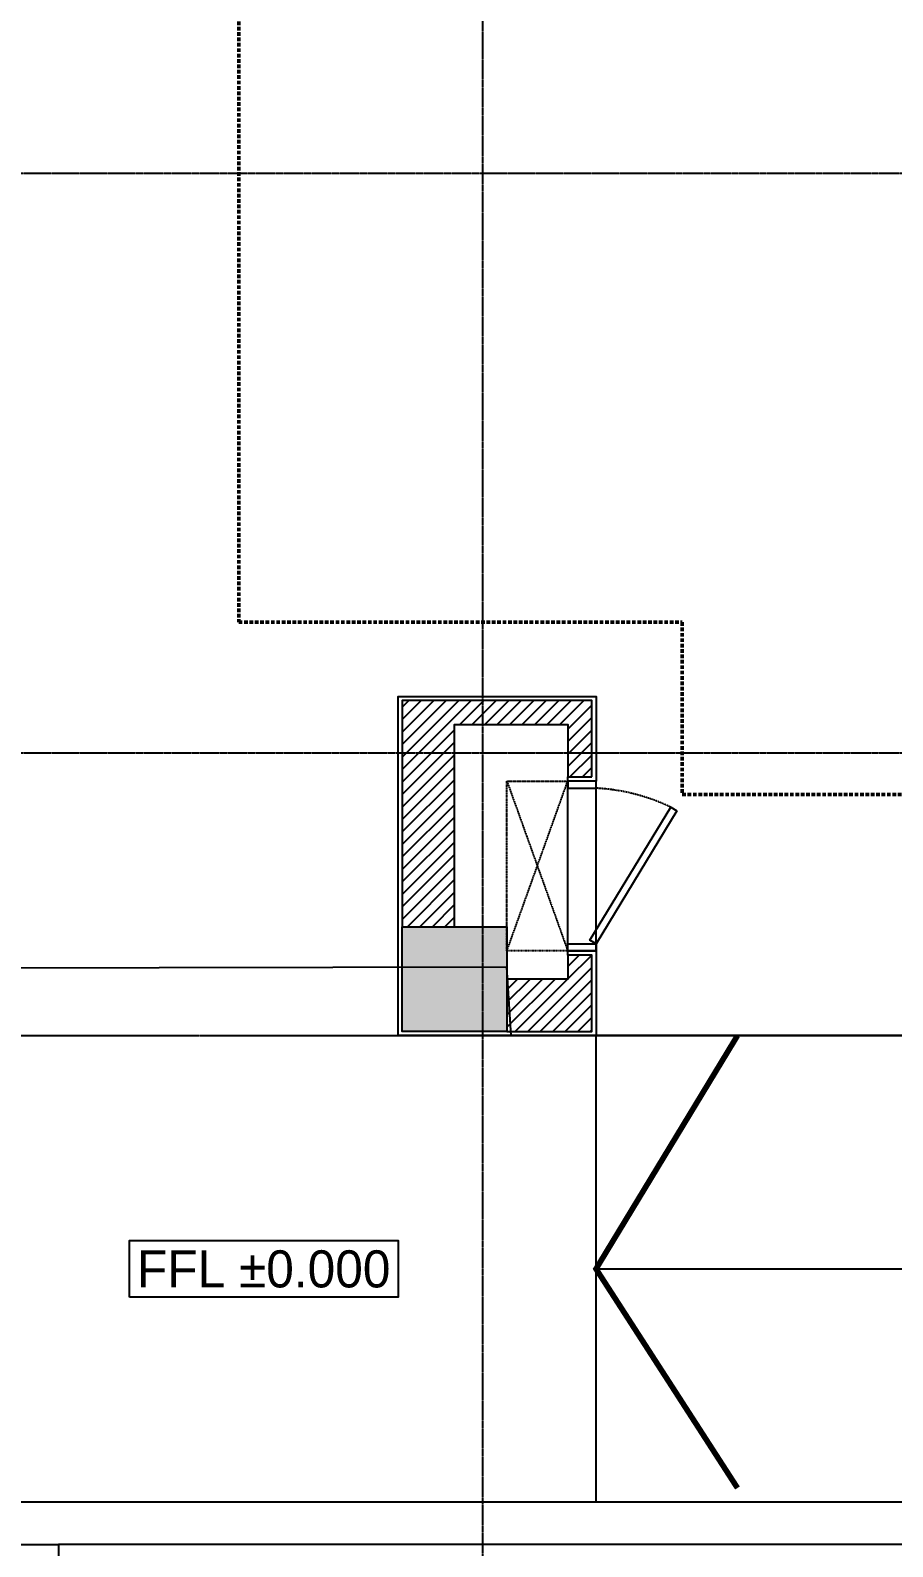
# Model space of a CAD drawing. Header units: inches. Extents: x 1721084 to 1854744, y 225101 to 488646.
# Drawn here: x 1733200 to 1736249, y 361703 to 367066 of the extents above; entities that cross this region are included whole.
import ezdxf
from ezdxf.enums import TextEntityAlignment as Align
from ezdxf.xclip import XClip

# ---------------------------------------------------------------- set-up
doc = ezdxf.new("R2010")
doc.units = ezdxf.units.IN
doc.header["$MEASUREMENT"] = 0
doc.header["$XCLIPFRAME"] = 0
doc.set_wipeout_variables(frame=1)
for name, pattern in [('DASHED', [19.05, 12.7, -6.35]), ('X-PL-GF$0$X-GRID-T1$0$CENTER2', [1.125, 0.75, -0.125, 0.125, -0.125]), ('X-PL-GF$0$X-PL-GF$0$DASHED', [0.75, 0.5, -0.25]), ('X-PL-GF$0$X-PL-GF$0$DASHEDX2', [1.5, 1, -0.5]), ('X-PL-GF$0$X-PL-GF$0$HIDDEN2', [0.1875, 0.125, -0.0625])]:
    doc.linetypes.add(name, pattern=pattern)
for name, color, linetype in [('A-ANNO-DIM 100', 252, 'Continuous'), ('X-PL-GF$0$X-GRID-T1$0$A-GRID', 9, 'X-PL-GF$0$X-GRID-T1$0$CENTER2'), ('X-PL-GF$0$X-PL-GF$0$A-FLOR', 250, 'Continuous'), ('X-PL-GF$0$X-PL-GF$0$A-FLOR-ABOV', 250, 'X-PL-GF$0$X-PL-GF$0$HIDDEN2'), ('X-PL-GF$0$X-PL-GF$0$A-FLOR-DOOR', 250, 'Continuous'), ('X-PL-GF$0$X-PL-GF$0$A-FLOR-STRS-NOTE', 250, 'Continuous'), ('X-PL-GF$0$X-PL-GF$0$A-FLOR-WALL', 250, 'Continuous'), ('X-PL-GF$0$X-PL-GF$0$A-FLOR-WALL-FNSH', 250, 'Continuous'), ('X-PL-GF$0$X-PL-GF$0$A-FLOR-WALL-PATT', 250, 'Continuous'), ('X-PL-GF$0$X-PL-GF$0$A-SECT-MED', 250, 'Continuous'), ('X-PL-GF$0$X-PL-GF$0$A-XREF', 250, 'Continuous'), ('X-PL-GF$0$X-PL-GF$0$CGXD', 250, 'Continuous'), ('X-PL-GF$0$X-PL-GF$0$I-ANNO-LEVL-PLAN', 250, 'Continuous'), ('X-PL-GF$0$XREF2$0$A-FLOR-COLS-CONC', 250, 'Continuous'), ('X-PL-GF$0$XREF2$0$A-FLOR-PATT', 250, 'Continuous')]:
    doc.layers.add(name, color=color, linetype=linetype)
doc.layers.add('TTLL', color=252, linetype='DASHED', lineweight=50)
doc.styles.add('X-PL-GF$0$X-PL-GF$0$SYMBTEXT', font='VAVON_.TTF')

# ---------------------------------------------------------------- blocks, each defined once
blk = doc.blocks.new('X-PL-GF$0$XREF2')
at = {"layer": 'X-PL-GF$0$XREF2$0$A-FLOR-PATT'}
h = blk.add_hatch(dxfattribs=at)
h.set_pattern_fill('!BTCT', color=256, scale=25, pattern_type=2)
h.set_pattern_definition([(50, (0, 0), (179.315, -15.688), [18.75, -206.25]), (355, (0, 0), (-34.6878, 188.048), [15, -165]), (100.4514, (14.94, -1.3), (144.6273, 172.3599), [15.935, -175.2855]), (46.1842, (0, 50), (266.8103, -41.3798), [28.125, -309.375]), (96.6356, (22.23, 46.55), (233.6657, 243.5295), [23.9026, -262.9282]), (351.1842, (0, 50), (233.6655, 243.5297), [22.5, -247.5]), (21, (25, 37.5), (149.2268, -100.6547), [18.75, -206.25]), (326, (25, 37.5), (60.8288, 181.2875), [15, -165]), (71.4514, (37.44, 29.11), (210.0557, 80.6326), [15.935, -175.2855]), (37.5, (0, 0), (3.03996, 83.22346), [0, -163, 0, -167.5, 0, -165.625]), (7.5, (0, 0), (65.7674, 98.60293), [0, -95.5, 0, -159.25, 0, -63.125]), (327.5, (-55.75, 0), (133.4556, -5.63872), [0, -62.5, 0, -195, 0, -258.75]), (317.5, (-80.75, 0), (145.79654, 25.02625), [0, -81.25, 0, -129.5, 0, -183.75]), (45, (0, 0), (-75.1301, 75.1301), []), (45, (0, 30.62), (-75.1301, 75.1301), [])])
h.paths.add_polyline_path([(20685, 3915), (20685, 4285), (20315, 4285), (20315, 3915)])
h.paths.add_polyline_path([(20685, 374.6), (20685, 685), (19915, 685), (19915, 374.6)])
h.paths.add_polyline_path([(15485, -985), (15485, -715), (14815, -715), (14815, -985)])
h.paths.add_polyline_path([(15385, 3915), (15385, 4385), (15015, 4385), (15015, 3915)])
h.paths.add_polyline_path([(8785, 5465), (8785, 5935), (8215, 5935), (8215, 5465)])
h.paths.add_polyline_path([(4265, -985), (4735, -985), (4735, -615), (4265, -615)])
h.paths.add_polyline_path([(385, 15), (385, 385), (15, 385), (15, 15)])
h.paths.add_polyline_path([(15, 5935), (15, 5465), (585, 5465), (585, 5935)])
h.paths.add_polyline_path([(4735, 11575.6), (4265, 11603.3), (4265, 11215), (4735, 11215)])
h.paths.add_polyline_path([(8785, 11336.6), (8415, 11358.4), (8415, 10965), (8785, 10965)])
h.paths.add_polyline_path([(8785, -615), (8415, -615), (8415, -985), (8785, -985)])
h.paths.add_polyline_path([(15, 11335), (15, 10965), (385, 10965), (385, 11335)])
h.paths.add_polyline_path([(15485, 10941.1), (15015, 10968.9), (15015, 10665), (15485, 10665)])
h.paths.add_polyline_path([(20685, 10634.3), (20315, 10656.1), (20315, 10215), (20685, 10215)])
at = {"layer": 'X-PL-GF$0$XREF2$0$A-FLOR-COLS-CONC'}
blk.add_lwpolyline([(8415, -615), (8785, -615), (8785, -985), (8415, -985)], close=True, dxfattribs=at)
blk = doc.blocks.new('X-PL-GF$0$X-GRID-T1')
at = {"layer": 'X-PL-GF$0$X-GRID-T1$0$A-GRID', "ltscale": 8}
for p, q in [((8700, -4800), (8700, 15788.2)), ((-3578.7, 2050), (14116.5, 2050)), ((-3578.7, 0), (14116.5, 0)), ((-3578.7, -1000), (29677.8, -1000))]:
    blk.add_line(p, q, dxfattribs=at)
blk = doc.blocks.new('X-PL-GF$0$X-PL-GF$0$gen dien')
for p, q in [((-100, 0), (-100, 600)), ((0, 600), (-100, 600)), ((-100, 600), (-100, 575)), ((0, 0), (0, 600)), ((0, 575), (0, 600)), ((-100, 575), (0, 575)), ((-100, 0), (-100, 25)), ((-100, 25), (0, 25)), ((0, 0), (-100, 0)), ((0, 25), (0, 0))]:
    blk.add_line(p, q)
blk.add_lwpolyline([(286, 494.8), (0, 25), (-21.4, 38), (264.6, 507.8), (286, 494.8)])
at = {"color": 8, "linetype": 'X-PL-GF$0$X-PL-GF$0$DASHEDX2'}
blk.add_arc((-36.1, -121.9), 697.9, 64.4714, 87.0336, dxfattribs=at)
at = {"layer": 'X-PL-GF$0$X-PL-GF$0$A-FLOR-ABOV', "linetype": 'X-PL-GF$0$X-PL-GF$0$DASHEDX2'}
for p, q in [((-315, 600), (-100, 0)), ((-315, 0), (-100, 600)), ((-315, 600), (-100, 600)), ((-315, 0), (-315, 600))]:
    blk.add_line(p, q, dxfattribs=at)
at = {"layer": 'X-PL-GF$0$X-PL-GF$0$A-FLOR-ABOV'}
blk.add_line((-100, 0), (-315, 0), dxfattribs=at)
blk = doc.blocks.new('X-PL-GF$0$X-PL-GF$0$IDEN-ELEV-PLAN')
blk.add_wipeout([(-6.333, -1.333), (-6.333, 1.333), (6.333, 1.333), (6.333, -1.333)])
blk.add_lwpolyline([(-6.333, -1.333), (-6.333, 1.333), (6.333, 1.333), (6.333, -1.333)], close=True)
at = {"color": 2, "style": 'X-PL-GF$0$X-PL-GF$0$SYMBTEXT'}
blk.add_attdef('EL0.000', text='', height=2, dxfattribs=at).set_placement((0, 0), align=Align.MIDDLE)
blk = doc.blocks.new('X-PL-GF')
at = {"layer": 'X-PL-GF$0$X-PL-GF$0$A-FLOR-WALL-PATT'}
h = blk.add_hatch(dxfattribs=at)
h.set_pattern_fill('ANSI31', color=250, scale=250)
h.paths.add_polyline_path([(9000, -85), (9085, -85), (9085, 185), (8415, 185), (8415, -615), (8600, -615), (8600, 100), (9000, 100), (9000, 100)])
h.paths.add_polyline_path([(9085, -715), (9000, -715), (9000, -800), (8785, -800), (8785, -985), (9085, -985)])
at = {"layer": 'X-PL-GF$0$X-PL-GF$0$A-FLOR'}
for points in [[(9100, -2650), (9100, -1000)], [(15000, -2650), (200, -2650)]]:
    blk.add_lwpolyline(points, dxfattribs=at)
at = {"layer": 'X-PL-GF$0$X-PL-GF$0$A-FLOR-STRS-NOTE', "color": 174, "ltscale": 400, "const_width": 20}
blk.add_lwpolyline([(9600, -1000), (9100, -1825), (9600, -2600)], dxfattribs=at)
at = {"layer": 'X-PL-GF$0$X-PL-GF$0$A-FLOR-STRS-NOTE', "color": 174, "ltscale": 400}
blk.add_lwpolyline([(9100, -1825), (15000, -1825)], dxfattribs=at)
at = {"layer": 'X-PL-GF$0$X-PL-GF$0$A-FLOR-WALL'}
blk.add_lwpolyline([(9085, -85), (9085, 185), (8415, 185), (8415, -615), (8600, -615), (8600, 100), (9000, 100), (9000, -85)], close=True, dxfattribs=at)
blk.add_lwpolyline([(8785, -985), (9085, -985), (9085, -715), (9000, -715), (9000, -800), (8785, -800)], dxfattribs=at)
at = {"layer": 'X-PL-GF$0$X-PL-GF$0$A-FLOR-WALL-FNSH'}
for points in [[(9000, -715), (9000, -700), (9100, -700), (9100, -1000), (8400, -1000), (8400, 200), (9100, 200), (9100, -100), (9000, -100), (9000, -85)], [(3000, -2800), (3200, -2800), (3200, -2900), (7000, -2900), (7000, -2800), (7200, -2800), (7200, -2900), (11000, -2900), (11000, -2800), (11200, -2800), (11200, -2900), (15000, -2900), (15000, -2800)]]:
    blk.add_lwpolyline(points, dxfattribs=at)
at = {"layer": 'X-PL-GF$0$X-PL-GF$0$A-SECT-MED'}
for points in [[(9100, -1000), (10600, -1000)], [(11000, -2800), (7200, -2800)]]:
    blk.add_lwpolyline(points, dxfattribs=at)
at = {"layer": 'X-PL-GF$0$X-PL-GF$0$CGXD', "linetype": 'X-PL-GF$0$X-PL-GF$0$DASHED', "ltscale": 7}
blk.add_lwpolyline([(29109.2, 10152.2), (0, 11870), (-187.5, -998.5), (19532.6, -1000)], dxfattribs=at)
at = {"layer": 'X-PL-GF$0$X-PL-GF$0$A-FLOR-DOOR'}
blk.add_blockref('X-PL-GF$0$X-PL-GF$0$gen dien', (9100, -700), dxfattribs=at)
at = {"layer": 'X-PL-GF$0$X-PL-GF$0$A-XREF'}
for name in ['X-PL-GF$0$X-GRID-T1', 'X-PL-GF$0$XREF2']:
    blk.add_blockref(name, (0, 0), dxfattribs=at)
at = {"layer": 'X-PL-GF$0$X-PL-GF$0$I-ANNO-LEVL-PLAN'}
ref = blk.add_blockref('X-PL-GF$0$X-PL-GF$0$IDEN-ELEV-PLAN', (7925, -1825), dxfattribs=dict(at, xscale=75, yscale=75, zscale=75))
ref.add_attrib('EL 000.00', 'FFL %%p0.000', dxfattribs={"layer": '0', "height": 131.25, "style": 'X-PL-GF$0$X-PL-GF$0$SYMBTEXT'}).set_placement((7925, -1825), align=Align.MIDDLE)

msp = doc.modelspace()

# ---------------------------------------------------------------- block references
ref = msp.add_blockref('X-PL-GF', (1726100.4, 364510.6))
XClip(ref).set_block_clipping_path([(-4378.678544014, -12850.407672127), (34696.321455986, 17749.592327873)])

# ---------------------------------------------------------------- next in the draw order: linework, layer by layer
at = {"layer": 'A-ANNO-DIM 100'}
msp.add_lwpolyline([(1746400.4, 374982.3), (1746400.4, 374640.6), (1748050.4, 374640.6), (1748050.4, 374190.6), (1748675.3, 374190.6), (1748675.3, 368890.6), (1746400.4, 368890.6), (1746400.4, 365195.6), (1746015.4, 365195.6), (1746000.4, 364610.6), (1745279.3, 363814.5), (1739685.4, 363814.5), (1739700.4, 368610.6), (1737315.4, 368595.6), (1737300.4, 363510.6), (1734900.4, 363510.6), (1734885.4, 363753.1), (1726893.3, 363737.8), (1726300.4, 365010.6), (1726300.4, 375360.6), (1726700.4, 375360.6), (1726700.4, 376144.8), (1746400.4, 374982.3)], dxfattribs=at)
at = {"layer": 'TTLL', "color": 4}
for points in [[(1733937, 370126.6), (1733937, 364972.7)], [(1733937, 364972.7), (1735505.3, 364972.7), (1735505.3, 364362.9)], [(1735505.3, 364362.9), (1739329.1, 364362.9)]]:
    msp.add_lwpolyline(points, dxfattribs=at)

doc.saveas('drawing.dxf')
